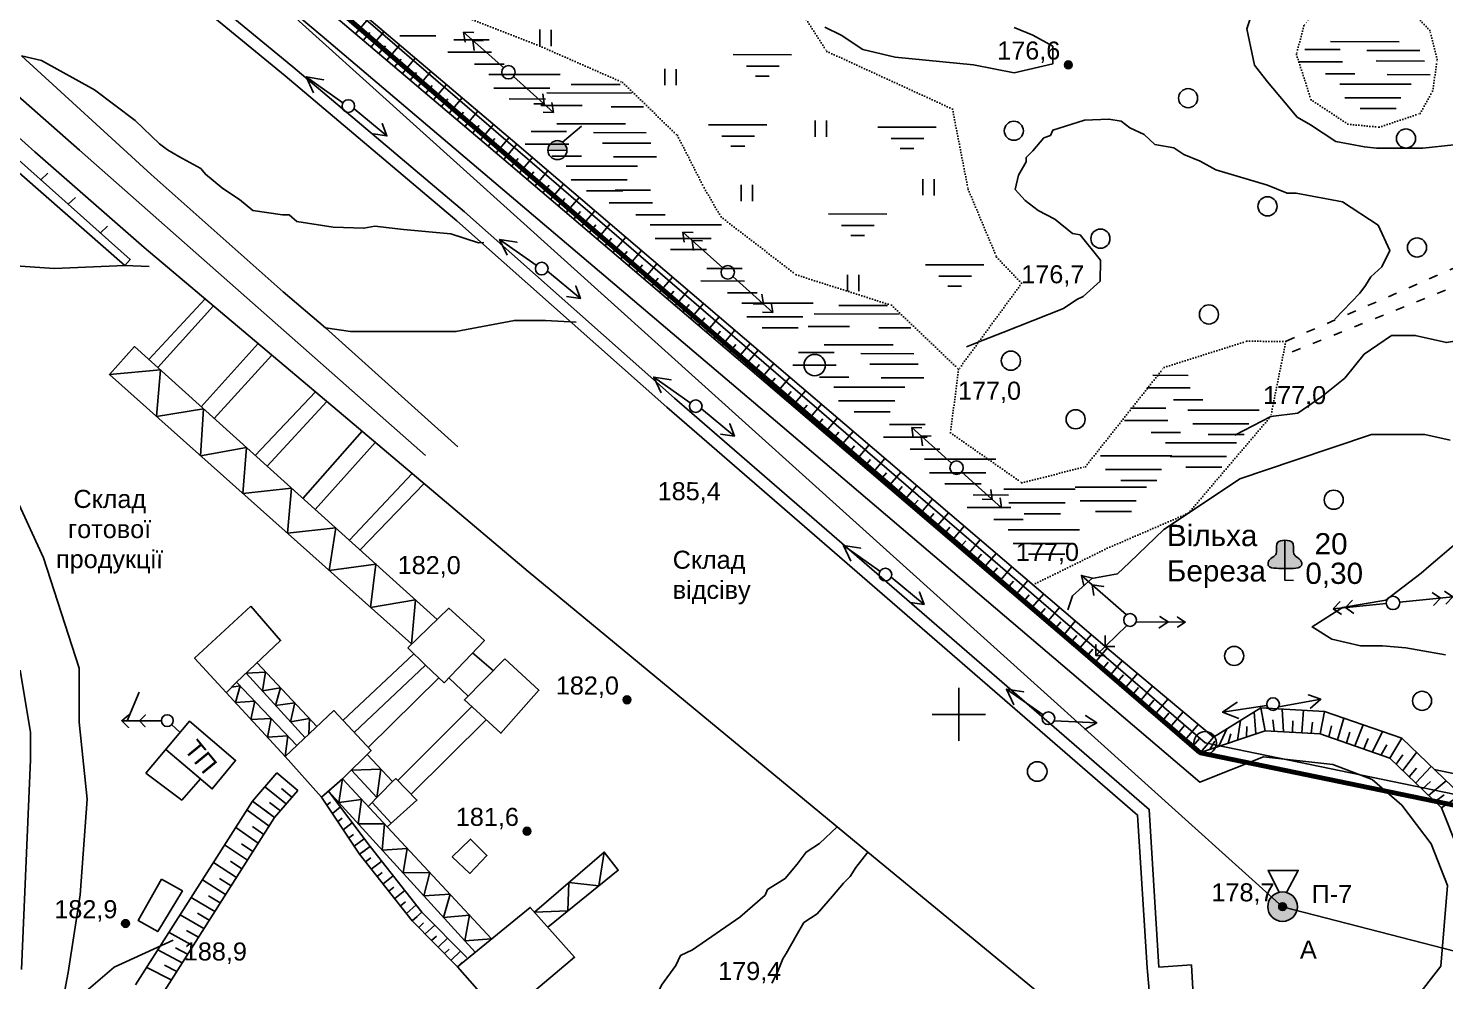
# Model space of a CAD drawing. Header units: millimetres. Extents: x 6243 to 9314, y 4730 to 7085.
# Drawn here: x 7224.8 to 7491.5, y 6349.8 to 6529.3 of the extents above; entities that cross this region are included whole.
import ezdxf

# ---------------------------------------------------------------- set-up
doc = ezdxf.new("R2010")
doc.units = ezdxf.units.MM
doc.header["$LTSCALE"] = 0.7
doc.linetypes.add('ACAD_ISO03W100', pattern=[30, 12, -18])
doc.linetypes.add('ACAD_ISO07W100', pattern=[3, 0, -3])
for name, color, linetype in [('болото', 84, 'Continuous'), ('відм', 14, 'Continuous'), ('горизонталі', 22, 'Continuous'), ('горный отвод', 7, 'Continuous'), ('дерево', 7, 'Continuous'), ('кущ', 7, 'Continuous'), ('Откос', 7, 'Continuous'), ('чорн', 255, 'Continuous')]:
    doc.layers.add(name, color=color, linetype=linetype)
doc.styles.get("Standard").update_dxf_attribs({"font": 'arial.ttf'})

# ---------------------------------------------------------------- blocks, each defined once
blk = doc.blocks.new('1')
at = {"layer": 'чорн', "color": 7, "ltscale": 0.2, "transparency": 33554687}
for p, q in [((5601.51, 1990.78), (5598.6, 1986.67)), ((5594.99, 1981.51), (5597.87, 1985.63))]:
    blk.add_line(p, q, dxfattribs=at)
for points in [[(5600.83, 1989.82), (5599.91, 1989.58)], [(5601.51, 1990.78), (5600.59, 1990.54)], [(5600.83, 1989.82), (5600.92, 1988.87)], [(5601.51, 1990.78), (5601.59, 1989.83)], [(5595.66, 1982.47), (5595.57, 1983.42)], [(5594.99, 1981.51), (5594.9, 1982.46)], [(5594.99, 1981.51), (5595.9, 1981.75)], [(5595.66, 1982.47), (5596.58, 1982.71)]]:
    blk.add_lwpolyline(points, dxfattribs=at)
blk.add_circle((5598.25, 1986.14), 0.633, dxfattribs=at)

msp = doc.modelspace()

# ---------------------------------------------------------------- hatches: boundary and pattern name
at = {"layer": 'відм', "ltscale": 0.2}
h = msp.add_hatch(color=32, dxfattribs=at)
h.dxf.hatch_style = 1
h.paths.add_polyline_path([(7421.34, 6522.37, 1), (7419.88, 6522.37, 1)])
h = msp.add_hatch(color=32, dxfattribs=at)
h.dxf.hatch_style = 1
h.paths.add_polyline_path([(7338.22, 6402.75, 1), (7336.76, 6402.75, 1)])
h = msp.add_hatch(color=32, dxfattribs=at)
h.dxf.hatch_style = 1
h.paths.add_polyline_path([(7319.39, 6377.99, 1), (7317.93, 6378, 1)])
h = msp.add_hatch(color=256, dxfattribs=at)
h.dxf.hatch_style = 1
h.paths.add_polyline_path([(7461.69, 6363.77, 1), (7460.22, 6363.77, 1)])
h = msp.add_hatch(color=32, dxfattribs=at)
h.dxf.hatch_style = 1
h.paths.add_polyline_path([(7243.78, 6360.59, 1), (7242.32, 6360.59, 1)])
at = {"layer": 'чорн', "ltscale": 0.2}
h = msp.add_hatch(color=5, dxfattribs=at)
h.dxf.hatch_style = 1
h.set_gradient(color1=(0, 0, 255), color2=(0, 0, 255), tint=1)
h.paths.add_polyline_path([(7323.01, 6507.45, 0.174195), (7322.6, 6506.32, 0.009016), (7322.6, 6506.25), (7326.17, 6506.29, 0.002766), (7326.17, 6506.31, 0.174195), (7325.76, 6507.45)])
h.paths.add_polyline_path([(7325.76, 6507.45, 0.471354), (7323.01, 6507.45)])
h = msp.add_hatch(color=256, dxfattribs=at)
h.dxf.hatch_style = 1
edge = h.paths.add_edge_path()
edge.add_spline(control_points=[(7461.4, 6427.48), (7461.89, 6427.48), (7462.9, 6427.48), (7464.79, 6427.66), (7464.44, 6429.39), (7463.19, 6429.69), (7462.88, 6431.02), (7463.2, 6432.63), (7461.98, 6432.77), (7461.4, 6432.83)], knot_values=[0, 0, 0, 0, 0.79324, 1.617737, 2.123988, 2.843267, 3.252671, 4.0697, 4.805889, 4.805889, 4.805889, 4.805889], degree=3, periodic=0)
edge.add_line((7461.4, 6432.83), (7461.4, 6427.48))
edge = h.paths.add_edge_path()
edge.add_spline(control_points=[(7461.4, 6432.83), (7460.83, 6432.77), (7459.61, 6432.64), (7459.93, 6431.02), (7459.61, 6429.7), (7458.37, 6429.4), (7458, 6427.67), (7459.9, 6427.48), (7460.9, 6427.48), (7461.4, 6427.48)], knot_values=[0, 0, 0, 0, 0.736189, 1.553218, 1.962623, 2.681901, 3.188152, 4.012649, 4.805889, 4.805889, 4.805889, 4.805889], degree=3, periodic=0)
edge.add_line((7461.4, 6427.48), (7461.4, 6432.83))
at = {"layer": 'чорн', "ltscale": 0.2, "transparency": 33554687}
h = msp.add_hatch(color=1, dxfattribs=at)
h.dxf.hatch_style = 1
h.paths.add_polyline_path([(7463.74, 6363.77, 1), (7458.17, 6363.77, 1)])

# ---------------------------------------------------------------- linework, layer by layer
at = {"color": 1, "ltscale": 0.2, "transparency": 33554687}
for p, q in [((7190.9, 6607.09), (7460.95, 6363.77)), ((7460.95, 6363.77), (7619.62, 6322.79))]:
    msp.add_line(p, q, dxfattribs=at)
at = {"layer": 'болото', "ltscale": 0.2}
for p, q in [((7294.7, 6527.84), (7301.5, 6527.83)), ((7304.9, 6527.11), (7311.57, 6527.11)), ((7469.97, 6526.75), (7482.91, 6526.73)), ((7303.78, 6524.75), (7311.96, 6524.74)), ((7465.14, 6525.3), (7471.81, 6525.29)), ((7476.83, 6525.09), (7486.81, 6525.08)), ((7308.79, 6522.49), (7314.34, 6522.48)), ((7464.02, 6522.93), (7472.21, 6522.92)), ((7478.55, 6523.11), (7487.67, 6523.1)), ((7311.5, 6520.57), (7324.91, 6520.56)), ((7469.03, 6520.68), (7474.58, 6520.67)), ((7471.74, 6518.76), (7485.15, 6518.74)), ((7480.66, 6520.53), (7488.72, 6520.52)), ((7312.42, 6518), (7322.99, 6517.98)), ((7322.38, 6517.08), (7338.36, 6517.06)), ((7327, 6518.66), (7336.19, 6518.65)), ((7472.66, 6516.18), (7483.23, 6516.17)), ((7315.32, 6515.95), (7322.13, 6515.94)), ((7321.25, 6514.71), (7329.05, 6514.7)), ((7334.53, 6514.49), (7340.61, 6514.49)), ((7475.57, 6514.13), (7482.37, 6514.13)), ((7324.29, 6511.27), (7337.23, 6511.26)), ((7319.46, 6509.82), (7326.13, 6509.82)), ((7331.16, 6509.61), (7341.13, 6509.6)), ((7318.34, 6507.46), (7326.53, 6507.45)), ((7332.87, 6507.63), (7341.99, 6507.62)), ((7323.35, 6505.2), (7328.9, 6505.19)), ((7326.06, 6503.28), (7339.47, 6503.27)), ((7334.98, 6505.05), (7343.04, 6505.04)), ((7326.98, 6500.71), (7337.55, 6500.7)), ((7329.89, 6498.66), (7336.69, 6498.65)), ((7335.26, 6498.77), (7341.93, 6498.76)), ((7334.14, 6496.4), (7342.33, 6496.39)), ((7339.15, 6494.15), (7344.7, 6494.14)), ((7341.86, 6492.23), (7355.27, 6492.21)), ((7342.78, 6489.65), (7353.35, 6489.64)), ((7345.69, 6487.6), (7352.49, 6487.6)), ((7352.53, 6484.03), (7359.21, 6484.02)), ((7351.41, 6481.66), (7359.6, 6481.65)), ((7356.43, 6479.4), (7361.98, 6479.4)), ((7359.13, 6477.49), (7372.54, 6477.47)), ((7377.37, 6477.02), (7386.55, 6477.01)), ((7360.06, 6474.91), (7370.62, 6474.9)), ((7372.74, 6475.44), (7388.73, 6475.42)), ((7362.96, 6472.86), (7369.76, 6472.85)), ((7371.61, 6473.07), (7379.41, 6473.06)), ((7384.89, 6472.85), (7390.97, 6472.85)), ((7369.82, 6468.18), (7376.5, 6468.18)), ((7374.65, 6469.63), (7387.6, 6469.62)), ((7368.7, 6465.82), (7376.89, 6465.81)), ((7381.52, 6467.97), (7391.49, 6467.96)), ((7383.23, 6465.99), (7392.35, 6465.98)), ((7373.72, 6463.56), (7379.27, 6463.55)), ((7385.34, 6463.41), (7393.4, 6463.41)), ((7436.51, 6463.89), (7443.18, 6463.88)), ((7376.42, 6461.64), (7389.83, 6461.63)), ((7435.39, 6461.52), (7443.58, 6461.51)), ((7377.34, 6459.07), (7387.91, 6459.06)), ((7432.29, 6457.72), (7438.97, 6457.71)), ((7440.4, 6459.26), (7445.95, 6459.25)), ((7380.25, 6457.02), (7387.05, 6457.01)), ((7431.17, 6455.35), (7439.36, 6455.35)), ((7443.11, 6457.34), (7456.52, 6457.33)), ((7444.03, 6454.77), (7454.6, 6454.76)), ((7385.83, 6452.26), (7394.02, 6452.25)), ((7386.95, 6454.62), (7393.62, 6454.62)), ((7436.19, 6453.1), (7441.73, 6453.09)), ((7446.93, 6452.72), (7453.74, 6452.71)), ((7390.84, 6450), (7396.39, 6449.99)), ((7438.89, 6451.18), (7452.3, 6451.16)), ((7393.55, 6448.08), (7406.96, 6448.07)), ((7426.67, 6448.72), (7440.08, 6448.7)), ((7439.81, 6448.61), (7450.38, 6448.59)), ((7394.47, 6445.51), (7405.04, 6445.5)), ((7427.59, 6446.14), (7438.16, 6446.13)), ((7430.49, 6444.09), (7437.3, 6444.09)), ((7442.72, 6446.56), (7449.52, 6446.55)), ((7397.38, 6443.46), (7404.18, 6443.45)), ((7408.49, 6442.43), (7421.9, 6442.42)), ((7421.89, 6442.84), (7435.3, 6442.82)), ((7401.57, 6438.97), (7409.76, 6438.96)), ((7402.69, 6441.34), (7409.36, 6441.33)), ((7409.41, 6439.86), (7419.98, 6439.84)), ((7422.81, 6440.26), (7433.38, 6440.25)), ((7406.58, 6436.71), (7412.13, 6436.71)), ((7412.32, 6437.81), (7419.12, 6437.8)), ((7425.72, 6438.21), (7432.52, 6438.2)), ((7409.29, 6434.79), (7422.7, 6434.78)), ((7410.21, 6432.22), (7420.78, 6432.21)), ((7413.12, 6430.17), (7419.92, 6430.16))]:
    msp.add_line(p, q, dxfattribs=at)
for points in [[(7357.51, 6524.3), (7368.49, 6524.29)], [(7359.98, 6522.14), (7366.14, 6522.13)], [(7361.71, 6520.25), (7364.3, 6520.25)], [(7352.87, 6511.09), (7363.85, 6511.07)], [(7355.34, 6508.93), (7361.5, 6508.92)], [(7384.75, 6510.64), (7395.73, 6510.62)], [(7387.22, 6508.48), (7393.38, 6508.47)], [(7357.07, 6507.04), (7359.66, 6507.04)], [(7388.95, 6506.59), (7391.54, 6506.59)], [(7375.42, 6494.28), (7386.4, 6494.27)], [(7377.89, 6492.13), (7384.04, 6492.12)], [(7379.62, 6490.24), (7382.21, 6490.24)], [(7393.72, 6484.73), (7404.7, 6484.72)], [(7396.19, 6482.58), (7402.35, 6482.57)], [(7397.93, 6480.69), (7400.51, 6480.69)]]:
    msp.add_lwpolyline(points, dxfattribs=at)
at = {"layer": 'відм', "color": 32, "ltscale": 0.2}
for centre in [(7420.61, 6522.37), (7337.49, 6402.75), (7318.66, 6377.99), (7243.05, 6360.59)]:
    msp.add_circle(centre, 0.733, dxfattribs=at)
at = {"layer": 'відм', "color": 7, "ltscale": 0.2}
msp.add_circle((7460.95, 6363.77), 0.733, dxfattribs=at)
at = {"layer": 'горизонталі', "color": 32}
msp.add_line((7495.51, 6388.34), (7489.5, 6389.64), dxfattribs=at)
for points in [[(7410.42, 6529.41), (7413.95, 6527.95), (7417.68, 6525.87), (7417.67, 6522.55), (7410.41, 6520.9), (7402.74, 6522.36), (7388.01, 6523.83), (7381.88, 6525.29), (7377.84, 6527.99), (7374.73, 6529.45)], [(7493.18, 6507.31), (7487.37, 6506.7), (7482.39, 6506.71), (7478.66, 6506.71), (7476.37, 6506.92), (7470.98, 6507.96), (7466.21, 6511.08), (7463.72, 6512.54), (7461.45, 6515.24), (7458.13, 6519.18), (7455.64, 6522.3), (7455.44, 6523.54), (7454.2, 6529.15), (7455.03, 6531.64)], [(7310.54, 6488.9), (7309.54, 6488.86), (7304.35, 6490.52), (7295.43, 6491.36), (7290.04, 6491.99), (7287.96, 6491.58), (7282.15, 6491.79), (7275.31, 6492.84), (7273.85, 6494.09), (7272.61, 6494.09), (7267.01, 6494.92), (7264.52, 6497), (7261.41, 6499.08), (7258.09, 6501.78), (7257.27, 6502.82), (7253.12, 6505.11), (7250.94, 6506.36), (7249.43, 6507.48), (7244.88, 6511.9), (7237.24, 6517.68), (7227.25, 6523.17), (7223.48, 6524.08)], [(7470.78, 6474.45), (7475.51, 6479.33), (7476.55, 6480.78), (7477.59, 6482.44), (7479.67, 6484.3), (7481.12, 6487.41), (7478.94, 6492.17), (7472.21, 6496.55), (7463.5, 6498.22), (7461.84, 6498.22), (7458.11, 6499.68), (7448.36, 6502.6), (7445.46, 6504.26), (7442.35, 6505.51), (7440.48, 6506.75), (7436.88, 6507.38), (7434.88, 6509.25), (7432.18, 6510.5), (7430.53, 6511.75), (7428.24, 6512.16), (7423.68, 6511.96), (7417.66, 6510.1), (7417.24, 6509.06), (7416, 6508.65), (7413.92, 6506.16), (7412.67, 6504.92), (7412.67, 6504.09), (7411.22, 6501.6), (7410.59, 6498.91), (7412.46, 6496.83), (7414.95, 6494.96), (7418.06, 6493.29), (7421.37, 6490.59), (7422.82, 6490.38), (7426.66, 6485.56), (7426.59, 6481.64), (7423.43, 6478.76), (7422.19, 6478.14), (7419.7, 6476.49), (7408.28, 6471.94), (7404.54, 6470.49), (7401.43, 6469.25)], [(7192.72, 6485.69), (7214.09, 6485.05), (7229.65, 6483.99), (7242.93, 6484.6), (7247.49, 6484.38)], [(7280.71, 6472.84), (7285.43, 6472.15), (7297.01, 6472.13), (7305.27, 6472.12), (7316.28, 6474.24), (7322.13, 6474.23), (7327.9, 6473.9)], [(7499.4, 6474.1), (7496.34, 6470.84), (7491.81, 6470.04), (7485.93, 6471.4), (7481.44, 6471.4), (7476.29, 6467.85), (7472.67, 6463.35), (7468.3, 6459.8), (7463.84, 6456.75), (7458.73, 6456.13), (7451.94, 6452.58)], [(7492.53, 6451.66), (7487.75, 6452.71), (7477.69, 6452.72), (7463.11, 6447.81), (7452.89, 6444.38), (7445.12, 6439.17), (7438.61, 6434.81), (7432.12, 6428.64), (7429.84, 6426.47), (7425.04, 6425.63), (7421.4, 6422.36), (7420.52, 6419.72)], [(7491.62, 6411.25), (7484.15, 6412.51), (7479.79, 6412.93), (7478.75, 6412.93), (7475.64, 6412.93), (7470.25, 6414.18), (7466.5, 6416.47), (7472.24, 6420.11), (7480.41, 6421.49), (7487.07, 6426.61), (7488.52, 6427.85), (7493.94, 6432.52)], [(7340.88, 6328.64), (7341.31, 6333.62), (7340.27, 6338.4), (7341.32, 6343.37), (7344.02, 6348.97), (7346.72, 6352.7), (7347.55, 6354.57), (7349.84, 6355.61), (7358.77, 6361.82), (7363.54, 6365.96), (7363.96, 6367), (7367.28, 6369.07), (7369.57, 6371.77), (7371.23, 6374.05), (7373.72, 6375.7), (7377.05, 6378.81)], [(7364.77, 6349.36), (7365.81, 6351.44), (7366.85, 6353.93), (7367.47, 6354.96), (7369.35, 6358.28), (7370.8, 6360.77), (7373.29, 6362.42), (7376.2, 6365.74), (7378.28, 6368.23), (7379.52, 6369.47), (7380.56, 6371.13), (7382.85, 6374.03)], [(7230.81, 6343.74), (7240.89, 6352.38), (7252.01, 6357.49)]]:
    msp.add_lwpolyline(points, dxfattribs=at)
at = {"layer": 'горный отвод', "color": 7, "ltscale": 0.2}
for points in [[(6833.81, 6399.02), (7050.49, 6541.99), (7159.64, 6603.79), (7192.72, 6605.52), (7214.71, 6594.41), (7446.38, 6394.62), (7812.87, 6318.98), (7813.33, 6270.44), (8212.54, 6212.33), (8210.56, 6196.61), (8228.28, 6077.75), (8075.07, 6062.83), (7942.18, 6050.2), (7867.23, 6042.06), (7881.29, 5852.33), (7884.37, 5811.65), (7998.72, 5796.99), (8009.93, 5714.66)], [(6920.99, 5597.24), (6918.57, 5727.75), (6921.2, 5779.95), (6861.62, 5921.06), (6818.67, 5957.18), (6574.79, 6074.63), (6708.61, 6295.21), (6826.26, 6401.67), (6833.8, 6396.61), (7051.54, 6540.28), (7160.22, 6601.81), (7192.29, 6603.48), (7213.58, 6592.73), (7445.46, 6392.76), (7810.88, 6317.34), (7811.33, 6268.71), (8210.3, 6210.63), (8208.53, 6196.59), (8208.57, 6196.32)], [(6920.99, 5597.24), (6918.58, 5727.75), (6921.21, 5779.95), (6861.62, 5921.06), (6818.67, 5957.19), (6574.8, 6074.63), (6708.61, 6295.21), (6826.26, 6401.67), (6833.8, 6396.61), (7051.54, 6540.27), (7160.22, 6601.81), (7192.29, 6603.48), (7213.58, 6592.73), (7445.46, 6392.75), (7810.88, 6317.34), (7811.33, 6268.7), (8210.3, 6210.62), (8208.53, 6196.59), (8208.57, 6196.32)], [(6920.99, 5597.24), (6918.58, 5727.75), (6921.21, 5779.95), (6861.62, 5921.06), (6818.67, 5957.19), (6574.8, 6074.63), (6708.61, 6295.21), (6826.26, 6401.67), (6833.8, 6396.61), (7051.54, 6540.27), (7160.22, 6601.81), (7192.29, 6603.48), (7213.58, 6592.73), (7445.46, 6392.75), (7810.88, 6317.34), (7811.33, 6268.7), (8210.3, 6210.62), (8208.53, 6196.59), (8208.57, 6196.32)], [(6920.99, 5597.24), (6918.58, 5727.75), (6921.21, 5779.95), (6861.62, 5921.06), (6818.67, 5957.19), (6574.8, 6074.63), (6708.62, 6295.21), (6826.26, 6401.67), (6833.8, 6396.61), (7051.54, 6540.27), (7160.22, 6601.81), (7192.29, 6603.48), (7213.58, 6592.73), (7445.46, 6392.75), (7810.87, 6317.34), (7811.33, 6268.7), (8210.29, 6210.62), (8208.53, 6196.59), (8208.57, 6196.32)]]:
    msp.add_lwpolyline(points, dxfattribs=at)
at = {"layer": 'горный отвод', "color": 2, "lineweight": 200, "ltscale": 0.2}
msp.add_lwpolyline([(6920.99, 5597.24), (6918.57, 5727.75), (6921.2, 5779.95), (6861.62, 5921.06), (6818.67, 5957.18), (6574.79, 6074.63), (6708.61, 6295.21), (6826.26, 6401.68), (6833.8, 6396.61), (7051.54, 6540.28), (7160.22, 6601.81), (7192.29, 6603.48), (7213.58, 6592.73), (7445.46, 6392.76), (7810.88, 6317.34), (7811.34, 6268.71), (8210.3, 6210.63), (8208.53, 6196.59), (8208.57, 6196.32)], dxfattribs=at)
at = {"layer": 'горный отвод', "color": 7, "ltscale": 0.2}
msp.add_circle((7414.74, 6389.24), 1.85, dxfattribs=at)
at = {"layer": 'дерево', "color": 7, "ltscale": 0.2}
for centre in [(7443.16, 6516.1), (7410.34, 6509.96), (7484.19, 6508.5), (7458.11, 6495.72), (7426.65, 6489.63), (7486.27, 6487.96), (7447.08, 6475.35), (7409.79, 6466.64), (7421.98, 6455.6), (7470.58, 6440.44), (7451.84, 6411.01), (7487.22, 6402.55)]:
    msp.add_circle(centre, 1.8, dxfattribs=at)
at = {"layer": 'кущ', "ltscale": 0.2}
msp.add_circle((7446.38, 6394.62), 2.14, dxfattribs=at)
at = {"layer": 'Откос', "color": 7}
for p, q in [((7286.38, 6528.25), (7288.8, 6531.14)), ((7287.85, 6527), (7289.06, 6528.45)), ((7289.32, 6525.76), (7291.74, 6528.64)), ((7290.79, 6524.51), (7292, 6525.95)), ((7292.26, 6523.26), (7294.69, 6526.14)), ((7293.73, 6522.01), (7294.94, 6523.45)), ((7295.2, 6520.76), (7297.63, 6523.65)), ((7296.67, 6519.51), (7297.88, 6520.96)), ((7298.14, 6518.27), (7300.57, 6521.15)), ((7299.61, 6517.02), (7300.82, 6518.46)), ((7301.08, 6515.77), (7303.51, 6518.65)), ((7304.02, 6513.27), (7306.45, 6516.15)), ((7302.55, 6514.52), (7303.77, 6515.96)), ((7305.49, 6512.02), (7306.71, 6513.46)), ((7306.96, 6510.78), (7309.4, 6513.65)), ((7308.43, 6509.53), (7309.65, 6510.97)), ((7309.9, 6508.28), (7312.34, 6511.15)), ((7311.37, 6507.03), (7312.59, 6508.47)), ((7312.84, 6505.78), (7315.28, 6508.66)), ((7314.31, 6504.54), (7316.75, 6507.41)), ((7314.31, 6504.54), (7315.53, 6505.97)), ((7315.77, 6503.28), (7317, 6504.72)), ((7317.24, 6502.03), (7319.68, 6504.91)), ((7318.7, 6500.78), (7319.93, 6502.22)), ((7320.17, 6499.53), (7322.61, 6502.4)), ((7321.63, 6498.28), (7322.86, 6499.72)), ((7323.1, 6497.03), (7325.54, 6499.9)), ((7326.03, 6494.53), (7328.48, 6497.4)), ((7324.56, 6495.78), (7325.79, 6497.22)), ((7327.49, 6493.28), (7328.72, 6494.72)), ((7328.96, 6492.03), (7331.41, 6494.9)), ((7330.43, 6490.78), (7331.65, 6492.21)), ((7331.89, 6489.53), (7334.34, 6492.4)), ((7333.36, 6488.28), (7334.58, 6489.71)), ((7334.82, 6487.03), (7337.27, 6489.9)), ((7336.29, 6485.78), (7337.51, 6487.21)), ((7337.75, 6484.53), (7340.2, 6487.4)), ((7339.22, 6483.28), (7340.44, 6484.71)), ((7340.68, 6482.02), (7343.13, 6484.89)), ((7342.15, 6480.77), (7343.37, 6482.21)), ((7343.61, 6479.52), (7346.06, 6482.39)), ((7345.08, 6478.27), (7346.3, 6479.71)), ((7346.54, 6477.02), (7348.99, 6479.89)), ((7348.01, 6475.77), (7349.23, 6477.21)), ((7349.47, 6474.52), (7351.92, 6477.39)), ((7350.94, 6473.27), (7352.16, 6474.71)), ((7352.4, 6472.02), (7354.85, 6474.89)), ((7353.87, 6470.77), (7355.09, 6472.2)), ((7355.33, 6469.52), (7357.78, 6472.39)), ((7356.8, 6468.27), (7358.02, 6469.7)), ((7358.26, 6467.02), (7360.71, 6469.89)), ((7359.73, 6465.77), (7362.18, 6468.64)), ((7359.73, 6465.77), (7360.95, 6467.2)), ((7361.22, 6464.49), (7362.45, 6465.92)), ((7362.72, 6463.21), (7365.16, 6466.08)), ((7364.21, 6461.94), (7365.43, 6463.37)), ((7365.7, 6460.66), (7368.15, 6463.53)), ((7367.2, 6459.38), (7368.42, 6460.82)), ((7368.69, 6458.11), (7371.14, 6460.98)), ((7370.19, 6456.83), (7371.41, 6458.27)), ((7371.68, 6455.55), (7374.13, 6458.42)), ((7373.17, 6454.28), (7374.4, 6455.71)), ((7374.67, 6453), (7377.11, 6455.87)), ((7376.16, 6451.72), (7377.38, 6453.16)), ((7377.66, 6450.45), (7380.1, 6453.32)), ((7379.15, 6449.17), (7380.37, 6450.61)), ((7380.64, 6447.89), (7383.09, 6450.77)), ((7382.14, 6446.62), (7383.36, 6448.05)), ((7383.63, 6445.34), (7386.07, 6448.21)), ((7385.13, 6444.06), (7386.35, 6445.5)), ((7386.62, 6442.79), (7389.06, 6445.66)), ((7388.11, 6441.51), (7389.33, 6442.95)), ((7389.61, 6440.23), (7392.05, 6443.11)), ((7391.1, 6438.96), (7392.32, 6440.39)), ((7392.6, 6437.68), (7395.04, 6440.55)), ((7394.09, 6436.4), (7395.31, 6437.84)), ((7395.58, 6435.13), (7398.02, 6438)), ((7397.08, 6433.85), (7398.3, 6435.29)), ((7398.57, 6432.57), (7401.01, 6435.45)), ((7400.06, 6431.3), (7401.28, 6432.73)), ((7401.56, 6430.02), (7404, 6432.89)), ((7403.05, 6428.74), (7404.27, 6430.18)), ((7404.55, 6427.47), (7406.99, 6430.34)), ((7406.04, 6426.19), (7407.26, 6427.63)), ((7407.53, 6424.91), (7409.97, 6427.79)), ((7409.03, 6423.64), (7410.25, 6425.07)), ((7410.52, 6422.36), (7412.96, 6425.24)), ((7413.51, 6419.81), (7415.95, 6422.68)), ((7412.02, 6421.08), (7413.24, 6422.52)), ((7416.5, 6417.25), (7418.94, 6420.13)), ((7415, 6418.53), (7416.22, 6419.97)), ((7417.99, 6415.98), (7419.21, 6417.41)), ((7419.49, 6414.7), (7421.92, 6417.58)), ((7420.98, 6413.42), (7422.2, 6414.86)), ((7422.47, 6412.15), (7424.91, 6415.02)), ((7423.97, 6410.87), (7425.19, 6412.31)), ((7425.46, 6409.59), (7427.9, 6412.47)), ((7425.46, 6409.59), (7427.9, 6412.47)), ((7426.89, 6408.39), (7428.11, 6409.83)), ((7428.33, 6407.2), (7430.76, 6410.08)), ((7429.76, 6406), (7430.97, 6407.44)), ((7431.19, 6404.8), (7433.62, 6407.68)), ((7432.62, 6403.6), (7433.84, 6405.04)), ((7434.05, 6402.4), (7436.48, 6405.29)), ((7435.49, 6401.21), (7436.7, 6402.65)), ((7436.92, 6400.01), (7439.34, 6402.89)), ((7438.35, 6398.81), (7439.56, 6400.25)), ((7439.78, 6397.61), (7442.21, 6400.5)), ((7441.21, 6396.41), (7442.42, 6397.86)), ((7442.64, 6395.21), (7445.07, 6398.1)), ((7444.08, 6394.02), (7445.29, 6395.46)), ((7445.51, 6392.82), (7447.93, 6395.71))]:
    msp.add_line(p, q, dxfattribs=at)
at = {"layer": 'Откос', "color": 7, "ltscale": 0.15}
for p, q in [((7452.45, 6395.16), (7453.03, 6398.86)), ((7455.93, 6396.33), (7455.58, 6400.44)), ((7457.66, 6396.92), (7456.85, 6401.23)), ((7457.66, 6396.92), (7457.26, 6399.08)), ((7459.39, 6396.82), (7459.12, 6398.97)), ((7461.12, 6396.73), (7460.86, 6401)), ((7462.85, 6396.63), (7462.86, 6398.76)), ((7464.58, 6396.53), (7464.87, 6400.78)), ((7468.04, 6396.34), (7468.87, 6400.55)), ((7468.04, 6396.34), (7468.87, 6400.55)), ((7471.32, 6395.2), (7472.51, 6399.29)), ((7448.98, 6393.99), (7450.48, 6397.29)), ((7450.72, 6394.58), (7451.24, 6396.33)), ((7454.19, 6395.75), (7454.25, 6397.7)), ((7466.31, 6396.43), (7466.59, 6398.55)), ((7469.68, 6395.77), (7470.19, 6397.84)), ((7472.96, 6394.63), (7473.64, 6396.64)), ((7474.59, 6394.06), (7476.15, 6398.02)), ((7477.87, 6392.92), (7479.79, 6396.76)), ((7445.51, 6392.82), (7447.93, 6395.71)), ((7447.24, 6393.4), (7448.22, 6394.95)), ((7476.23, 6393.49), (7477.1, 6395.44)), ((7479.51, 6392.35), (7480.56, 6394.24)), ((7481.15, 6391.78), (7483.43, 6395.5)), ((7481.15, 6391.78), (7483.43, 6395.5)), ((7482.37, 6390.61), (7483.59, 6392.38)), ((7483.58, 6389.44), (7486.2, 6392.83)), ((7484.8, 6388.26), (7486.19, 6389.88)), ((7486.02, 6387.09), (7488.96, 6390.16)), ((7487.23, 6385.91), (7488.79, 6387.37)), ((7488.45, 6384.74), (7491.73, 6387.49)), ((7489.67, 6383.57), (7491.39, 6384.86)), ((7490.88, 6382.39), (7494.5, 6384.82)), ((7490.88, 6382.39), (7494.5, 6384.82))]:
    msp.add_line(p, q, dxfattribs=at)
at = {"layer": 'Откос', "color": 7, "ltscale": 0.5}
for p, q in [((7275.5, 6385.66), (7271.58, 6389.02)), ((7273.31, 6383.12), (7269.28, 6386.34)), ((7274.4, 6384.39), (7272.42, 6386.04)), ((7279.95, 6384.41), (7281.28, 6385.56)), ((7271.13, 6380.58), (7266.98, 6383.66)), ((7272.22, 6381.85), (7270.18, 6383.43)), ((7280.98, 6382.88), (7281.69, 6383.47)), ((7270.11, 6378.97), (7265.93, 6382.01)), ((7271.13, 6380.58), (7269.06, 6382.12)), ((7282.01, 6381.34), (7283.52, 6382.57)), ((7283.04, 6379.8), (7283.84, 6380.43)), ((7268.06, 6375.75), (7263.83, 6378.71)), ((7269.08, 6377.36), (7266.98, 6378.86)), ((7284.06, 6378.26), (7285.76, 6379.58)), ((7285.09, 6376.72), (7285.99, 6377.4)), ((7266.01, 6372.53), (7261.73, 6375.41)), ((7267.04, 6374.14), (7264.91, 6375.6)), ((7286.12, 6375.18), (7288.01, 6376.58)), ((7287.14, 6373.64), (7289.13, 6375.09)), ((7263.96, 6369.3), (7259.64, 6372.11)), ((7264.99, 6370.91), (7262.84, 6372.34)), ((7287.14, 6373.64), (7288.13, 6374.37)), ((7288.24, 6372.25), (7289.23, 6372.98)), ((7289.34, 6370.86), (7291.3, 6372.34)), ((7290.45, 6369.47), (7291.41, 6370.22)), ((7291.55, 6368.07), (7293.47, 6369.6)), ((7261.91, 6366.08), (7257.54, 6368.81)), ((7262.94, 6367.69), (7260.76, 6369.08)), ((7292.65, 6366.68), (7293.6, 6367.45)), ((7293.75, 6365.29), (7295.64, 6366.85)), ((7259.87, 6362.86), (7255.44, 6365.51)), ((7260.89, 6364.47), (7258.69, 6365.82)), ((7294.85, 6363.9), (7295.78, 6364.69)), ((7295.95, 6362.51), (7297.81, 6364.11)), ((7257.82, 6359.64), (7253.34, 6362.21)), ((7258.84, 6361.25), (7256.62, 6362.56)), ((7297.05, 6361.11), (7298.89, 6362.74)), ((7297.05, 6361.11), (7297.97, 6361.93)), ((7255.77, 6356.42), (7251.25, 6358.91)), ((7256.79, 6358.03), (7254.55, 6359.3)), ((7298.27, 6359.88), (7299.18, 6360.7)), ((7299.49, 6358.64), (7301.3, 6360.29)), ((7254.75, 6354.81), (7252.47, 6356.04)), ((7300.7, 6357.4), (7301.6, 6358.24)), ((7301.92, 6356.17), (7303.71, 6357.85)), ((7253.72, 6353.19), (7249.15, 6355.62)), ((7303.14, 6354.93), (7304.02, 6355.78)), ((7304.36, 6353.69), (7306.12, 6355.4)), ((7251.67, 6349.97), (7247.05, 6352.32)), ((7252.7, 6351.58), (7250.4, 6352.77)), ((7305.57, 6352.46), (7306.45, 6353.32))]:
    msp.add_line(p, q, dxfattribs=at)
at = {"layer": 'чорн', "color": 7}
for p, q in [((7259.38, 6556.12), (7316.75, 6507.41)), ((7256.98, 6553.22), (7314.31, 6504.54)), ((7316.75, 6507.41), (7362.18, 6468.64)), ((7314.31, 6504.54), (7359.73, 6465.77)), ((7362.18, 6468.64), (7427.9, 6412.47)), ((7359.73, 6465.77), (7425.46, 6409.59)), ((7427.9, 6412.47), (7447.93, 6395.71)), ((7425.46, 6409.59), (7445.51, 6392.82))]:
    msp.add_line(p, q, dxfattribs=at)
at = {"layer": 'чорн', "color": 7, "ltscale": 0.2}
for p, q in [((7325.36, 6507.81), (7328.9, 6510.81)), ((7322.6, 6506.25), (7326.17, 6506.29))]:
    msp.add_line(p, q, dxfattribs=at)
at = {"layer": 'чорн', "color": 7, "ltscale": 0.2, "transparency": 33554687}
for p, q in [((7399.99, 6404.99), (7399.99, 6394.99)), ((7394.99, 6399.99), (7404.99, 6399.99)), ((7394.99, 6399.99), (7399.99, 6399.99))]:
    msp.add_line(p, q, dxfattribs=at)
at = {"layer": 'чорн', "ltscale": 0.2, "transparency": 33554687}
msp.add_line((7394.99, 6399.99), (7394.99, 6399.99), dxfattribs=at)
at = {"layer": 'чорн', "color": 7, "ltscale": 0.15}
for p, q in [((7447.93, 6395.71), (7456.85, 6401.23)), ((7456.85, 6401.23), (7468.87, 6400.55)), ((7468.87, 6400.55), (7483.43, 6395.5)), ((7445.51, 6392.82), (7457.66, 6396.92)), ((7457.66, 6396.92), (7468.04, 6396.34)), ((7468.04, 6396.34), (7481.15, 6391.78)), ((7483.43, 6395.5), (7494.5, 6384.82)), ((7481.15, 6391.78), (7490.88, 6382.39)), ((7490.88, 6382.39), (7497.04, 6366.93))]:
    msp.add_line(p, q, dxfattribs=at)
at = {"layer": 'чорн', "color": 7, "ltscale": 0.5}
for p, q in [((7266.98, 6383.66), (7271.58, 6389.02)), ((7271.13, 6380.58), (7275.5, 6385.66)), ((7281.28, 6385.56), (7289.13, 6375.09)), ((7244.95, 6349.02), (7266.98, 6383.66)), ((7279.95, 6384.41), (7287.14, 6373.64)), ((7249.63, 6346.75), (7271.13, 6380.58)), ((7289.13, 6375.09), (7298.89, 6362.74)), ((7287.14, 6373.64), (7297.05, 6361.11)), ((7298.89, 6362.74), (7307.32, 6354.18)), ((7297.05, 6361.11), (7305.57, 6352.46))]:
    msp.add_line(p, q, dxfattribs=at)
at = {"layer": 'чорн', "color": 7, "linetype": 'ACAD_ISO07W100', "ltscale": 0.2}
for points in [[(7417.07, 6610.08), (7402.31, 6595.44), (7400.78, 6577.68), (7400.76, 6564.92), (7384.81, 6542.04), (7371.24, 6530.9), (7375.12, 6524.91), (7398.79, 6514.04), (7401.74, 6498.92), (7407.1, 6486.16), (7411.81, 6481.22), (7399.95, 6464.99), (7398.4, 6453.05), (7411.87, 6443.62), (7423.83, 6446.67), (7438.65, 6465.38), (7454.22, 6470.29), (7461.57, 6470.28), (7458.73, 6456.13), (7443.23, 6437.9), (7427.94, 6431.29), (7413.94, 6424.4)], [(7241.42, 6570.53), (7254.96, 6572.29), (7262.14, 6568.81), (7278.08, 6559.14), (7290.42, 6547.79), (7300.08, 6535.37), (7306.96, 6531.44), (7321.07, 6525.92), (7336.67, 6519.06), (7346.99, 6509.06), (7352.03, 6499.18), (7355.2, 6493.72), (7369.34, 6482.82), (7387.3, 6477.08), (7399.95, 6464.99)], [(7480.98, 6535.93), (7468.89, 6534.97), (7464.97, 6529.71), (7463.56, 6524.35), (7466.31, 6515.8), (7473.27, 6511.19), (7479.16, 6510.61), (7486.84, 6513.21), (7489.21, 6517.39), (7490.08, 6523.4), (7488.68, 6528.84), (7484.33, 6533.5), (7480.98, 6535.93)]]:
    msp.add_lwpolyline(points, dxfattribs=at)
at = {"layer": 'чорн', "color": 7}
for points in [[(7474.57, 6336.45), (7485.76, 6346.09), (7490.77, 6352.55), (7491.99, 6367.74), (7488.93, 6375.64), (7483.4, 6382.91), (7477.8, 6387.71), (7470.4, 6390.59), (7457.33, 6392), (7445.39, 6387.22), (7366.74, 6454.23), (7280.09, 6527.77), (7196.51, 6597.87)], [(7382.85, 6374.03), (7318.87, 6426.94), (7284.12, 6456.34), (7246.54, 6487.99), (7225.96, 6505.98), (7200.45, 6528.84), (7153.64, 6569.08)], [(7437.68, 6352.39), (7435.84, 6382.1), (7346.45, 6459.57), (7306.89, 6494.7), (7274.58, 6522), (7245.25, 6546.17), (7221.12, 6566.12)], [(7299.52, 6448.77), (7234.41, 6506.32), (7178.99, 6555.19)], [(7223.48, 6524.08), (7247.9, 6501.7), (7272.76, 6479.6), (7280.71, 6472.84), (7305.64, 6450.41)], [(7211.52, 6518.92), (7208.16, 6515.02), (7242.93, 6484.6), (7243.96, 6485.69), (7209.43, 6516.5)], [(7227.13, 6500.71), (7228.46, 6501.98)], [(7232.28, 6496.12), (7233.61, 6497.38)], [(7238.34, 6490.71), (7239.66, 6491.98)], [(7247.44, 6466.87), (7258.04, 6478.31)], [(7249.12, 6465.36), (7259.61, 6476.98)], [(7301.75, 6417.9), (7244.76, 6469.29), (7240.04, 6464.05), (7296.94, 6413.27)], [(7257.33, 6457.96), (7268.04, 6469.88)], [(7259.77, 6455.75), (7270.62, 6467.71)], [(7240.04, 6464.05), (7249.62, 6464.91), (7248.91, 6456.14), (7257.74, 6457.59), (7257.21, 6448.73), (7265.82, 6450.3), (7265.18, 6441.61), (7274.34, 6442.61), (7273.57, 6434.12), (7282.66, 6435.12), (7281.44, 6427.1), (7290.2, 6428.32), (7289.21, 6420.17), (7297.68, 6421.58), (7296.94, 6413.27)], [(7267.49, 6448.8), (7278.82, 6460.8)], [(7280.98, 6458.98), (7269.75, 6446.76)], [(7287.62, 6453.38), (7276.46, 6440.7)], [(7290.12, 6451.26), (7278.77, 6438.63)], [(7285.22, 6432.81), (7297.06, 6445.39)], [(7299.29, 6443.5), (7287.23, 6430.99)], [(7222.66, 6440.27), (7227.59, 6429.48), (7234.33, 6408.73), (7234.31, 6398.53), (7235.86, 6384.02), (7234.52, 6366.03), (7232.25, 6351.37), (7230.81, 6343.74), (7228.78, 6340.97), (7223.48, 6324.66)], [(7266.66, 6420.36), (7256.05, 6410.58), (7273.12, 6392.05)], [(7262.03, 6404.09), (7263.98, 6406.09), (7272.25, 6413.92), (7266.66, 6420.36)], [(7296.21, 6412.56), (7299.53, 6409.29), (7303.07, 6405.96), (7310.65, 6413.94), (7303.95, 6420.01), (7296.21, 6412.56)], [(7279.1, 6397.72), (7267.82, 6409.72)], [(7297.35, 6411.44), (7284.01, 6398.85)], [(7314.52, 6410.44), (7306.89, 6402.73), (7313.75, 6396.44), (7320.9, 6404.54), (7314.52, 6410.44)], [(7312.33, 6408.23), (7308.43, 6411.6)], [(7223.5, 6351.93), (7225.15, 6391.41), (7225.15, 6396.57), (7223.23, 6408.34)], [(7265.77, 6407.77), (7269.45, 6407.98), (7268.83, 6404.41), (7272.27, 6404.99), (7271.33, 6401.67), (7274.92, 6402.18), (7274.13, 6398.59), (7277.71, 6399.2), (7277.56, 6396.27)], [(7265.77, 6407.77), (7276.86, 6395.59)], [(7286.11, 6396.61), (7299.53, 6409.29)], [(7302.08, 6406.89), (7288.74, 6393.79)], [(7307.58, 6403.43), (7303.93, 6406.86)], [(7273.12, 6392.05), (7273.61, 6395.94), (7269.77, 6395.68), (7270.47, 6399.25), (7266.67, 6399.05), (7267.38, 6402.5), (7263.74, 6402.23), (7264.68, 6405.36), (7263.07, 6405.16)], [(7275.32, 6394.14), (7263.98, 6406.09)], [(7308.26, 6401.47), (7294.31, 6387.55)], [(7312.01, 6357.71), (7283.92, 6387.83), (7279.95, 6384.41), (7273.12, 6392.05), (7282.26, 6400.72), (7289.31, 6393.18), (7283.92, 6387.83), (7281.28, 6385.56), (7308.92, 6355.19)], [(7296.84, 6384.99), (7310.97, 6398.99)], [(7288.56, 6392.43), (7293.32, 6387.34)], [(7285.59, 6389.49), (7290.37, 6384.33), (7291.14, 6389.67), (7285.59, 6389.49)], [(7312.01, 6357.71), (7306.96, 6357.34), (7307.84, 6362.18), (7302.95, 6361.76), (7304.18, 6366.1), (7299.23, 6365.84), (7300.37, 6370.19), (7295.32, 6370.14), (7296.11, 6374.75), (7291.4, 6374.44), (7291.8, 6379.38), (7286.9, 6379.39), (7287.52, 6383.97), (7283.24, 6383.41), (7283.92, 6387.83)], [(7288.74, 6382.67), (7293.32, 6387.34), (7293.94, 6387.92), (7297.95, 6383.87), (7292.32, 6378.82)], [(7293.09, 6379.52), (7289.48, 6383.42)], [(7308, 6376.5), (7304.6, 6373.17)], [(7304.6, 6373.17), (7307.89, 6370.03), (7311.13, 6373.42), (7308, 6376.5), (7304.6, 6373.17)], [(7320.07, 6362.75), (7333.22, 6374.06), (7335.84, 6370.62), (7322.57, 6359.93)], [(7320.07, 6362.75), (7326.35, 6362.98), (7326.54, 6368.31), (7332.22, 6367.71), (7333.22, 6374.06)], [(7445.24, 6322.68), (7382.85, 6374.03)], [(7314.68, 6343.34), (7313.27, 6344.58), (7309.31, 6348.23), (7305.57, 6352.46), (7319.28, 6363.64), (7327.62, 6354.23), (7314.68, 6343.34)], [(7437.68, 6352.39), (7443.8, 6352.81), (7444.4, 6341.43), (7438.52, 6341.13), (7440.09, 6317.58), (7438.55, 6317.44), (7435.44, 6352.25)]]:
    msp.add_lwpolyline(points, dxfattribs=at)
at = {"layer": 'чорн'}
msp.add_lwpolyline([(7435.44, 6352.25), (7433.66, 6381.02), (7344.97, 6457.89), (7305.42, 6493), (7273.14, 6520.28), (7243.82, 6544.44), (7219.77, 6564.33)], dxfattribs=at)
at = {"layer": 'чорн', "color": 7, "ltscale": 0.2}
for points in [[(7321.07, 6529.02), (7321.07, 6525.95)], [(7323.21, 6528.99), (7323.21, 6525.92)], [(7344.63, 6521.62), (7344.62, 6518.55)], [(7346.77, 6521.59), (7346.76, 6518.52)], [(7284, 6515.23), (7277.1, 6520.09), (7280.38, 6519.56), (7277.1, 6520.09), (7278.49, 6517.13)], [(7286.1, 6514.1), (7292.3, 6509), (7291.42, 6511.32), (7292.3, 6509), (7289.68, 6509.37)], [(7372.91, 6511.91), (7372.91, 6508.84)], [(7375.05, 6511.88), (7375.04, 6508.8)], [(7393.19, 6500.87), (7393.18, 6497.8)], [(7395.32, 6500.84), (7395.32, 6497.77)], [(7359, 6499.79), (7358.99, 6496.72)], [(7361.14, 6499.76), (7361.13, 6496.69)], [(7320.4, 6484.61), (7313.51, 6489.47), (7316.78, 6488.94), (7313.51, 6489.47), (7314.9, 6486.51)], [(7322.5, 6483.48), (7328.71, 6478.37), (7327.83, 6480.7), (7328.71, 6478.37), (7326.08, 6478.74)], [(7379.02, 6482.83), (7379.02, 6479.76)], [(7381.16, 6482.8), (7381.15, 6479.72)], [(7349.42, 6458.68), (7342.53, 6463.54), (7345.8, 6463.01), (7342.53, 6463.54), (7343.92, 6460.58)], [(7351.52, 6457.55), (7357.73, 6452.45), (7356.85, 6454.77), (7357.73, 6452.45), (7355.1, 6452.82)], [(7385.14, 6426.96), (7378.24, 6431.82), (7381.51, 6431.29), (7378.24, 6431.82), (7379.63, 6428.86)], [(7463.03, 6425.25), (7461.4, 6425.26), (7461.4, 6432.83)], [(7387.24, 6425.83), (7393.44, 6420.72), (7392.56, 6423.05), (7393.44, 6420.72), (7390.81, 6421.09)], [(7431.55, 6418.77), (7423.07, 6426.18), (7425.17, 6425.65), (7423.07, 6426.18), (7423.54, 6424.28), (7423.07, 6426.18), (7425.11, 6424.4), (7427.23, 6424.1), (7425.11, 6424.4), (7425.38, 6422.39)], [(7433.37, 6417.41), (7442.62, 6417.4), (7441.15, 6418.34), (7442.62, 6417.4), (7441.18, 6416.46), (7442.62, 6417.4), (7439.42, 6417.41), (7437.86, 6418.47), (7439.42, 6417.41), (7437.63, 6416.22)], [(7431.61, 6416.76), (7425.81, 6411.09), (7425.81, 6413.16), (7425.81, 6411.09), (7427.56, 6411.09)], [(7427.54, 6412.78), (7427.54, 6414.85)], [(7427.54, 6412.78), (7429.38, 6412.78)], [(7249.82, 6398.8), (7242.36, 6398.81), (7243.66, 6399.91), (7242.36, 6398.81), (7243.63, 6397.54), (7242.36, 6398.81), (7245.7, 6398.81), (7246.79, 6399.88), (7245.7, 6398.81), (7246.73, 6397.67), (7245.7, 6398.81), (7243.39, 6398.81), (7245.66, 6404.19)], [(7415.84, 6399.89), (7408.94, 6404.75), (7412.22, 6404.22), (7408.94, 6404.75), (7410.33, 6401.79)], [(7458, 6401.67), (7449.66, 6400.4), (7452.39, 6402.28), (7449.66, 6400.4), (7452.71, 6399.23)], [(7460.24, 6401.41), (7468.15, 6402.84), (7465.81, 6403.68), (7468.15, 6402.84), (7466.17, 6401.08)], [(7246.91, 6388.93), (7255.12, 6398.73), (7263.79, 6391.32), (7259.38, 6385.97), (7250.63, 6393.37), (7257.15, 6387.86), (7253.66, 6383.87), (7246.91, 6388.93)], [(7417.94, 6398.76), (7425.97, 6398.43), (7423.86, 6399.76), (7425.97, 6398.43), (7423.65, 6397.14)], [(7253.34, 6396.6), (7251.74, 6398.08)], [(7249.83, 6368.97), (7245.41, 6361.18), (7249.12, 6359.09), (7253.76, 6366.73), (7249.83, 6368.97)]]:
    msp.add_lwpolyline(points, dxfattribs=at)
at = {"layer": 'чорн', "color": 7, "linetype": 'ACAD_ISO03W100', "ltscale": 0.2}
for points in [[(7493.97, 6484.41), (7461.57, 6470.28)], [(7495.52, 6481.47), (7461.04, 6467.63)]]:
    msp.add_lwpolyline(points, dxfattribs=at)
at = {"layer": 'чорн', "color": 7, "ltscale": 0.2, "transparency": 33554687}
msp.add_lwpolyline([(7461.69, 6366.45), (7463.9, 6370.6), (7458.23, 6370.61), (7460.32, 6366.48)], dxfattribs=at)
at = {"layer": 'чорн', "color": 7, "ltscale": 0.2}
for centre, radius in [((7285.02, 6514.62), 1.19), ((7324.39, 6506.31), 1.79), ((7321.43, 6483.99), 1.19), ((7372.85, 6465.81), 2.02), ((7350.45, 6458.07), 1.19), ((7386.16, 6426.34), 1.19), ((7432.23, 6417.79), 1.2), ((7459.17, 6401.93), 1.19), ((7250.92, 6398.83), 1.11), ((7416.86, 6399.27), 1.19)]:
    msp.add_circle(centre, radius, dxfattribs=at)
at = {"layer": 'чорн', "color": 7, "ltscale": 0.2, "transparency": 33554687}
msp.add_circle((7460.95, 6363.77), 2.79, dxfattribs=at)
at = {"layer": 'чорн', "ltscale": 0.2}
for points in [[(7461.4, 6432.83), (7460, 6432.39), (7459.82, 6430.76), (7459.57, 6429.98), (7458.45, 6429.08), (7458.26, 6428.08), (7459.81, 6427.52), (7461.4, 6427.48)], [(7461.4, 6432.83), (7462.81, 6432.38), (7462.99, 6430.76), (7463.23, 6429.98), (7464.35, 6429.07), (7464.53, 6428.08), (7462.98, 6427.51), (7461.4, 6427.48)]]:
    msp.add_spline(points, degree=3, dxfattribs=at)

# ---------------------------------------------------------------- block references
at = {"layer": 'чорн', "xscale": 2, "yscale": 2, "zscale": 2}
for p, rotation in [((4662, 18101.19), 263.3708450691064), ((4703.3, 18063.5), 263.3708450691064), ((4746.39, 18026.69), 263.3708450691064), ((-2848.52, 12288.39), 310.870643061673)]:
    msp.add_blockref('1', p, dxfattribs=dict(at, rotation=rotation))

# ---------------------------------------------------------------- texts
at = {"color": 1, "ltscale": 0.2, "transparency": 33554687, "insert": (7466.42, 6367.86), "char_height": 3.4, "attachment_point": 1}
msp.add_mtext_dynamic_manual_height_columns('П-7', width=29.6861, gutter_width=12.5, heights=[0], dxfattribs=at)
at = {"layer": 'чорн', "color": 32, "ltscale": 0.2, "char_height": 3.4, "attachment_point": 1, "rotation": 359.9325}
for s, insert in [('176,6', (7407.21, 6526.78)), ('176,7', (7411.74, 6484.63)), ('177,0', (7399.82, 6462.7)), ('177,0', (7457.28, 6461.86)), ('185,4', (7343.27, 6443.76)), ('177,0', (7410.73, 6432.32)), ('182,0', (7294.31, 6429.83)), ('182,0', (7324.09, 6407.15)), ('181,6', (7305.26, 6382.4)), ('182,9', (7229.65, 6365)), ('179,4', (7354.66, 6353.36))]:
    msp.add_mtext_dynamic_manual_height_columns(s, width=2.4374, gutter_width=12.5, heights=[0], dxfattribs=dict(at, insert=insert))
at = {"layer": 'чорн', "color": 7, "ltscale": 0.2, "attachment_point": 1}
for s, width, insert, char_height, rotation in [('\\pi0.69848;Склад \\P\\pi-0.32778;готової \\P\\pi-2.57744;продукції', 14.7071, (7232.56, 6442.3), 3.4, 359.9325), ('Вільха\\PБереза', 1.2563, (7439.18, 6435.72), 4, 359.9325), ('20', 1.2563, (7466.98, 6434.15), 4, 359.9325), ('Склад \\Pвідсіву', 2.4374, (7346.11, 6430.84), 3.4, 359.9325), ('0,30', 1.2563, (7465.24, 6428.59), 4, 359.9325), ('ТП', 2.4374, (7256.55, 6395.55), 3.4, 309.4031), ('178,7', 2.4374, (7447.55, 6368.18), 3.4, 359.9325), ('188,9', 2.4374, (7254.04, 6357.04), 3.4, 359.9325), ('А', 2.4374, (7464.23, 6357.4), 3.4, 359.9325)]:
    msp.add_mtext_dynamic_manual_height_columns(s, width=width, gutter_width=12.5, heights=[0], dxfattribs=dict(at, insert=insert, char_height=char_height, rotation=rotation))

doc.saveas('drawing.dxf')
